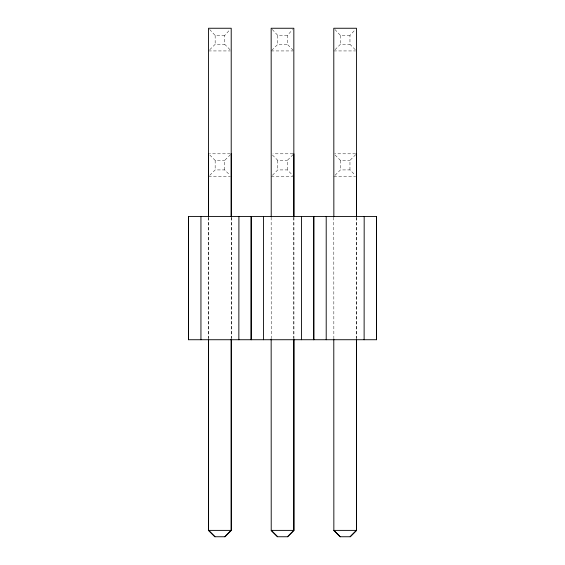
<?xml version="1.0" encoding="UTF-8"?>
<svg xmlns="http://www.w3.org/2000/svg" width="565" height="565" viewBox="0 0 565 565"><rect width="100%" height="100%" fill="white"/><g stroke="black" fill="none" stroke-linecap="round" stroke-linejoin="round"><path stroke-width="0.42" stroke-dasharray="2.83 2.12" d="M230.026 49.727L224.701 44.303L224.701 35.447L230.026 29.557M293.249 50.334L287.331 44.303L287.331 35.447L292.663 29.557M355.293 49.727L349.961 44.303L349.961 35.447L355.293 29.557M209.735 49.727L215.159 44.303L224.701 44.303M271.765 50.334L277.789 44.303L287.331 44.303M334.996 49.727L340.427 44.303L349.961 44.303M209.785 175.291L215.159 169.917L224.701 169.917L230.075 175.291M224.701 169.917L224.701 160.375L231.276 153.807L209.46 153.807M272.415 175.291L277.789 169.917L287.331 169.917L293.306 175.892M287.331 169.917L287.331 160.375L293.906 153.807L272.966 153.807M335.045 175.291L340.427 169.917L349.961 169.917L355.343 175.291M349.961 169.917L349.961 160.375L356.536 153.807L334.72 153.807M209.636 29.451L215.159 35.447L224.701 35.447M272.266 29.451L277.789 35.447L287.331 35.447M334.897 29.451L340.427 35.447L349.961 35.447M208.527 50.935L230.343 50.935M271.158 50.935L292.974 50.935M333.788 50.935L355.604 50.935M209.785 155.001L215.159 160.375L224.701 160.375M272.415 155.001L277.789 160.375L287.331 160.375M335.045 155.001L340.427 160.375L349.961 160.375M208.584 176.492L230.4 176.492M271.221 176.492L293.03 176.492M333.851 176.492L355.66 176.492M356.536 217.497L356.536 338.329M356.473 217.228L356.473 338.138M340.427 35.447L340.427 44.303M340.427 160.375L340.427 169.917M333.788 217.228L333.851 338.329M293.906 217.497L293.906 338.329M293.842 217.228L293.842 338.138M277.789 35.447L277.789 44.303M277.789 160.375L277.789 169.917M271.158 217.228L271.221 338.329M231.276 217.497L231.276 338.329M231.212 217.228L231.212 338.138M215.159 35.447L215.159 44.303M215.159 160.375L215.159 169.917M208.584 217.497L208.584 338.329M208.527 217.228L208.527 338.138"/><path stroke-width="0.85" d="M208.527 338.965L208.527 530.387L214.94 536.75L224.919 536.75L231.212 530.387L231.212 338.965M271.158 338.965L271.221 530.394L277.57 536.75L287.55 536.75L293.842 530.387L293.906 339.134M356.473 530.387L333.788 530.387L340.201 536.75L350.18 536.75L356.473 530.387L356.473 338.965M224.919 536.75L231.276 530.394L231.276 339.134M287.55 536.75L293.906 530.394L293.842 338.965M350.18 536.75L356.536 530.394L356.536 339.134M200.942 339.727L200.942 216.437M238.854 339.735L238.917 216.437M263.572 339.727L263.572 216.437M301.548 339.727L301.548 216.437M326.203 339.727L326.203 216.437M364.121 339.735L364.178 216.437M208.527 530.387L231.212 530.387M293.842 530.387L271.158 530.387L277.57 536.75M340.201 536.75L333.851 530.394L333.788 338.965M214.94 536.75L208.584 530.394L208.584 339.134M376.445 216.423L376.445 339.735M356.536 153.807L356.536 216.748M356.473 216.444L356.473 28.25L333.788 28.25L333.851 216.748M313.815 216.423L313.815 339.735M313.752 216.423L313.752 339.735M293.906 153.807L293.906 216.748M293.842 216.444L293.842 28.25L271.158 28.25L271.221 216.748M231.276 153.807L231.276 216.748M231.212 216.444L231.212 28.25L208.527 28.25L208.527 216.444M208.584 153.807L208.584 216.748M188.555 216.423L188.555 339.735M376.509 216.437L188.491 216.423L188.491 339.735L376.509 339.727L376.509 216.437M251.185 339.735L251.185 216.423L251.121 339.735"/></g></svg>
